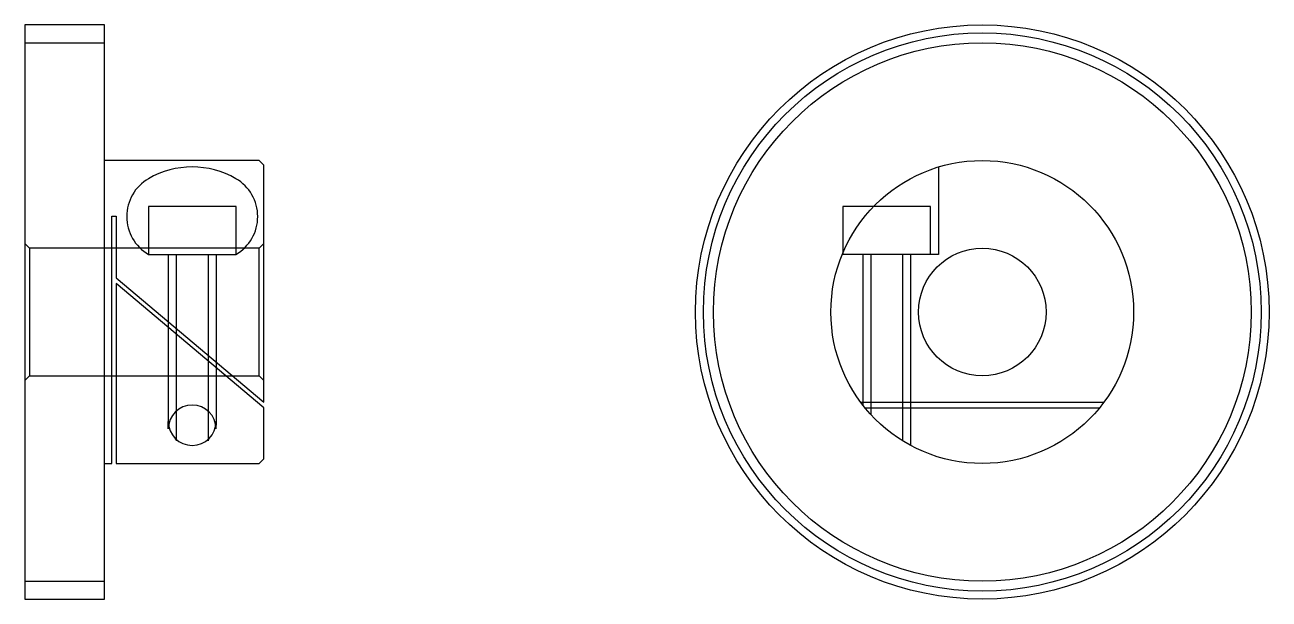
# Model space of a CAD drawing. Header units: metres. Extents: x 27.1 to 105.2, y 19.2 to 55.2.
import ezdxf

# ---------------------------------------------------------------- set-up
doc = ezdxf.new("R2010")
doc.units = ezdxf.units.M

msp = doc.modelspace()

# ---------------------------------------------------------------- linework, layer by layer
at = {"color": 4}
for p, q in [((27.079643, 54.109512), (32.079643, 54.109512)), ((34.838009, 40.844513), (40.321278, 40.844513)), ((79.519455, 31.588013), (94.799118, 31.588013)), ((79.793831, 31.234512), (94.52475, 31.234512)), ((36.079643, 29.903561), (36.079643, 30.367912)), ((39.079643, 29.903561), (39.079643, 30.367912)), ((27.079643, 20.359512), (32.079643, 20.359512))]:
    msp.add_line(p, q, dxfattribs=at)
for points in [[(27.079643, 19.234512), (27.079643, 19.234512), (32.079643, 19.234512), (32.079643, 19.234512), (32.079643, 55.234512), (32.079643, 55.234512), (27.079643, 55.234512), (27.079643, 55.234512), (27.079643, 19.234512)], [(32.079643, 27.734512), (32.530972, 27.734512), (32.530972, 43.234512), (32.801765, 43.234512), (32.801765, 39.373074), (42.079643, 31.588013), (42.079643, 46.434513), (41.779644, 46.734512), (32.079643, 46.734512)], [(34.829643, 40.844513), (40.329643, 40.844513), (40.329643, 43.844513), (34.829643, 43.844513), (34.829643, 40.844513)], [(32.801765, 27.734512), (41.779644, 27.734512), (42.079643, 28.034512), (42.079643, 31.234512), (32.801765, 39.019573), (32.801765, 27.734512)]]:
    msp.add_lwpolyline(points, dxfattribs=at)
for radius in [18, 16.875, 9.5, 4]:
    msp.add_circle((87.159286, 37.234512), radius, dxfattribs=at)
for centre, radius, start, end in [((37.579643, 40.844513), 5.483267, 60.00000126, 119.99999874), ((36.208828, 43.218838), 2.741633, 120.00000728, 239.99999102), ((38.950459, 43.218838), 2.741633, 300.00000898, 59.99999272), ((37.579643, 29.903561), 1.5, 0, 180), ((37.579643, 30.367912), 1.5, 180, 0)]:
    msp.add_arc(centre, radius, start, end, dxfattribs=at)
at = {"layer": 'DASHDOT', "color": 7}
msp.add_circle((87.159286, 37.234512), 17.5, dxfattribs=at)
at = {"layer": 'HIDDEN', "color": 4}
for p, q in [((42.079643, 41.534512), (41.779644, 41.234512)), ((27.379642, 41.234512), (27.379642, 33.234512)), ((36.079643, 40.844513), (36.079643, 30.135736)), ((36.579643, 40.844513), (36.579643, 29.156765)), ((38.579643, 40.844513), (38.579643, 29.156765)), ((39.079643, 40.844513), (39.079643, 30.135736)), ((79.659286, 40.844513), (79.659286, 31.403561)), ((80.159286, 40.844513), (80.159286, 30.811895)), ((82.159286, 40.844513), (82.159286, 29.156765)), ((82.659286, 40.844513), (82.659286, 28.867912)), ((42.079643, 32.934513), (41.779644, 33.234512))]:
    msp.add_line(p, q, dxfattribs=at)
for points in [[(84.409286, 46.327778), (84.409286, 40.844513), (78.409286, 40.844513)], [(83.909286, 40.844513), (83.909286, 43.844513), (78.409286, 43.844513), (78.409286, 40.844513)], [(27.079643, 32.934513), (27.379642, 33.234512), (41.779644, 33.234512), (41.779644, 41.234512), (27.379642, 41.234512), (27.079643, 41.534512)]]:
    msp.add_lwpolyline(points, dxfattribs=at)

doc.saveas('drawing.dxf')
